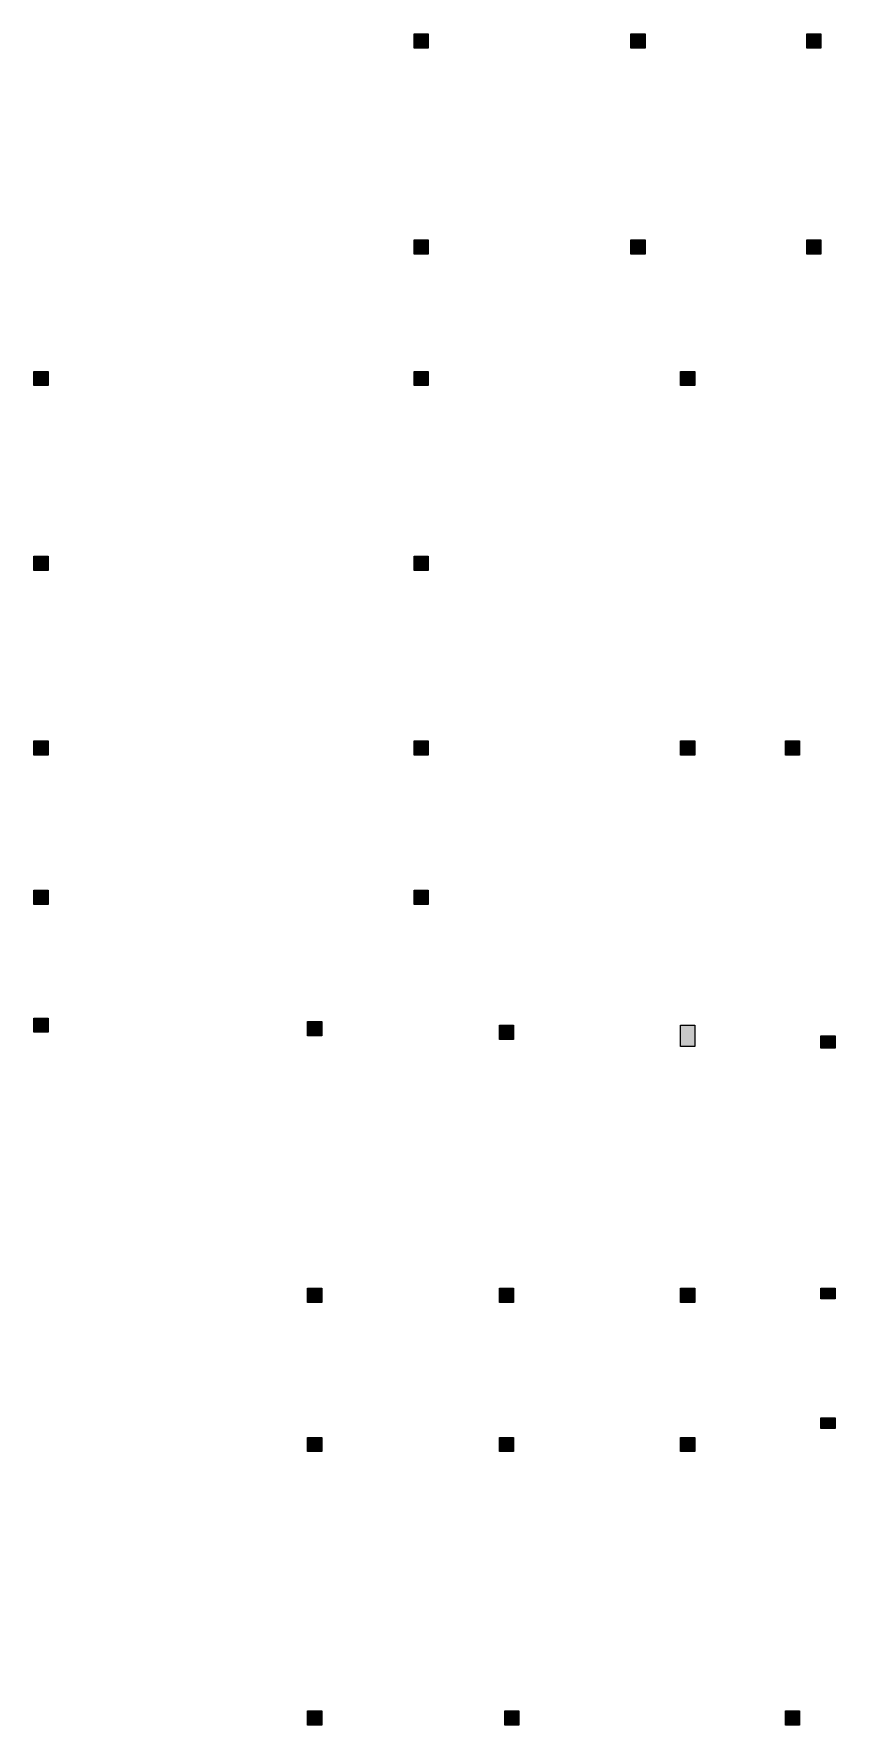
# Model space of a CAD drawing. Extents: x -100 to 22450, y -100 to 47500.
import ezdxf

# ---------------------------------------------------------------- set-up
doc = ezdxf.new("R2010")
doc.units = 0
doc.header["$LTSCALE"] = 1000
doc.layers.add('S-COLU-HATCH', color=30, linetype='CONTINUOUS')
doc.layers.add('S-COLU-LINE1', color=6, linetype='CONTINUOUS')

msp = doc.modelspace()

# ---------------------------------------------------------------- hatches: boundary and pattern name
at = {"layer": 'S-COLU-HATCH'}
h = msp.add_hatch(color=0, dxfattribs=at)
h.dxf.hatch_style = 1
h.paths.add_polyline_path([(10600, 47500), (10600, 47100), (11000, 47100), (11000, 47500)])
h = msp.add_hatch(color=0, dxfattribs=at)
h.dxf.hatch_style = 1
h.paths.add_polyline_path([(16700, 47500), (16700, 47100), (17100, 47100), (17100, 47500)])
h = msp.add_hatch(color=0, dxfattribs=at)
h.dxf.hatch_style = 1
h.paths.add_polyline_path([(21650, 47500), (21650, 47100), (22050, 47100), (22050, 47500)])
h = msp.add_hatch(color=0, dxfattribs=at)
h.dxf.hatch_style = 1
h.paths.add_polyline_path([(10600, 41700), (10600, 41300), (11000, 41300), (11000, 41700)])
h = msp.add_hatch(color=0, dxfattribs=at)
h.dxf.hatch_style = 1
h.paths.add_polyline_path([(16700, 41700), (16700, 41300), (17100, 41300), (17100, 41700)])
h = msp.add_hatch(color=0, dxfattribs=at)
h.dxf.hatch_style = 1
h.paths.add_polyline_path([(21650, 41700), (21650, 41300), (22050, 41300), (22050, 41700)])
h = msp.add_hatch(color=0, dxfattribs=at)
h.dxf.hatch_style = 1
h.paths.add_polyline_path([(-100, 38000), (-100, 37600), (300, 37600), (300, 38000)])
h = msp.add_hatch(color=0, dxfattribs=at)
h.dxf.hatch_style = 1
h.paths.add_polyline_path([(10600, 38000), (10600, 37600), (11000, 37600), (11000, 38000)])
h = msp.add_hatch(color=0, dxfattribs=at)
h.dxf.hatch_style = 1
h.paths.add_polyline_path([(18100, 38000), (18100, 37600), (18500, 37600), (18500, 38000)])
h = msp.add_hatch(color=0, dxfattribs=at)
h.dxf.hatch_style = 1
h.paths.add_polyline_path([(-100, 32800), (-100, 32400), (300, 32400), (300, 32800)])
h = msp.add_hatch(color=0, dxfattribs=at)
h.dxf.hatch_style = 1
h.paths.add_polyline_path([(10600, 32800), (10600, 32400), (11000, 32400), (11000, 32800)])
h = msp.add_hatch(color=0, dxfattribs=at)
h.dxf.hatch_style = 1
h.paths.add_polyline_path([(-100, 27600), (-100, 27200), (300, 27200), (300, 27600)])
h = msp.add_hatch(color=0, dxfattribs=at)
h.dxf.hatch_style = 1
h.paths.add_polyline_path([(10600, 27600), (10600, 27200), (11000, 27200), (11000, 27600)])
h = msp.add_hatch(color=0, dxfattribs=at)
h.dxf.hatch_style = 1
h.paths.add_polyline_path([(18100, 27600), (18100, 27200), (18500, 27200), (18500, 27600)])
h = msp.add_hatch(color=0, dxfattribs=at)
h.dxf.hatch_style = 1
h.paths.add_polyline_path([(21050, 27600), (21050, 27200), (21450, 27200), (21450, 27600)])
h = msp.add_hatch(color=0, dxfattribs=at)
h.dxf.hatch_style = 1
h.paths.add_polyline_path([(-100, 23400), (-100, 23000), (300, 23000), (300, 23400)])
h = msp.add_hatch(color=0, dxfattribs=at)
h.dxf.hatch_style = 1
h.paths.add_polyline_path([(10600, 23400), (10600, 23000), (11000, 23000), (11000, 23400)])
h = msp.add_hatch(color=0, dxfattribs=at)
h.dxf.hatch_style = 1
h.paths.add_polyline_path([(-100, 19800), (-100, 19400), (300, 19400), (300, 19800)])
h = msp.add_hatch(color=0, dxfattribs=at)
h.dxf.hatch_style = 1
h.paths.add_polyline_path([(8000, 19700), (7600, 19700), (7600, 19300), (8000, 19300)])
h = msp.add_hatch(color=0, dxfattribs=at)
h.dxf.hatch_style = 1
h.paths.add_polyline_path([(13000, 19600), (13000, 19200), (13400, 19200), (13400, 19600)])
h = msp.add_hatch(color=0, dxfattribs=at)
h.dxf.hatch_style = 1
h.paths.add_polyline_path([(18500, 19600), (18100, 19600), (18100, 19000), (18500, 19000)])
h = msp.add_hatch(color=0, dxfattribs=at)
h.dxf.hatch_style = 1
h.paths.add_polyline_path([(22050, 19300), (22050, 18950), (22450, 18950), (22450, 19300)])
h = msp.add_hatch(color=0, dxfattribs=at)
h.dxf.hatch_style = 1
h.paths.add_polyline_path([(7600, 12200), (7600, 11800), (8000, 11800), (8000, 12200)])
h = msp.add_hatch(color=0, dxfattribs=at)
h.dxf.hatch_style = 1
h.paths.add_polyline_path([(13000, 12200), (13000, 11800), (13400, 11800), (13400, 12200)])
h = msp.add_hatch(color=0, dxfattribs=at)
h.dxf.hatch_style = 1
h.paths.add_polyline_path([(18100, 12200), (18100, 11800), (18500, 11800), (18500, 12200)])
h = msp.add_hatch(color=0, dxfattribs=at)
h.dxf.hatch_style = 1
h.paths.add_polyline_path([(22050, 12200), (22050, 11900), (22450, 11900), (22450, 12200)])
h = msp.add_hatch(color=0, dxfattribs=at)
h.dxf.hatch_style = 1
h.paths.add_polyline_path([(22450, 8550), (22050, 8550), (22050, 8250), (22450, 8250)])
h = msp.add_hatch(color=0, dxfattribs=at)
h.dxf.hatch_style = 1
h.paths.add_polyline_path([(7600, 8000), (7600, 7600), (8000, 7600), (8000, 8000)])
h = msp.add_hatch(color=0, dxfattribs=at)
h.dxf.hatch_style = 1
h.paths.add_polyline_path([(13000, 8000), (13000, 7600), (13400, 7600), (13400, 8000)])
h = msp.add_hatch(color=0, dxfattribs=at)
h.dxf.hatch_style = 1
h.paths.add_polyline_path([(18100, 8000), (18100, 7600), (18500, 7600), (18500, 8000)])
h = msp.add_hatch(color=0, dxfattribs=at)
h.dxf.hatch_style = 1
h.paths.add_polyline_path([(7600, 300), (7600, -100), (8000, -100), (8000, 300)])
h = msp.add_hatch(color=0, dxfattribs=at)
h.dxf.hatch_style = 1
h.paths.add_polyline_path([(13150, 300), (13150, -100), (13550, -100), (13550, 300)])
h = msp.add_hatch(color=0, dxfattribs=at)
h.dxf.hatch_style = 1
h.paths.add_polyline_path([(21050, 300), (21050, -100), (21450, -100), (21450, 300)])

# ---------------------------------------------------------------- linework, layer by layer
at = {"layer": 'S-COLU-LINE1', "linetype": 'ByBlock'}
for points in [[(10600, 47500), (11000, 47500), (11000, 47100), (10600, 47100)], [(16700, 47500), (17100, 47500), (17100, 47100), (16700, 47100)], [(21650, 47500), (22050, 47500), (22050, 47100), (21650, 47100)], [(10600, 41700), (11000, 41700), (11000, 41300), (10600, 41300)], [(16700, 41700), (17100, 41700), (17100, 41300), (16700, 41300)], [(21650, 41700), (22050, 41700), (22050, 41300), (21650, 41300)], [(-100, 38000), (300, 38000), (300, 37600), (-100, 37600)], [(10600, 38000), (11000, 38000), (11000, 37600), (10600, 37600)], [(18100, 38000), (18500, 38000), (18500, 37600), (18100, 37600)], [(-100, 32800), (300, 32800), (300, 32400), (-100, 32400)], [(10600, 32800), (11000, 32800), (11000, 32400), (10600, 32400)], [(-100, 27600), (300, 27600), (300, 27200), (-100, 27200)], [(10600, 27600), (11000, 27600), (11000, 27200), (10600, 27200)], [(18100, 27600), (18500, 27600), (18500, 27200), (18100, 27200)], [(21050, 27600), (21450, 27600), (21450, 27200), (21050, 27200)], [(-100, 23400), (300, 23400), (300, 23000), (-100, 23000)], [(10600, 23400), (11000, 23400), (11000, 23000), (10600, 23000)], [(-100, 19800), (300, 19800), (300, 19400), (-100, 19400)], [(7600, 19700), (8000, 19700), (8000, 19300), (7600, 19300)], [(13000, 19600), (13400, 19600), (13400, 19200), (13000, 19200)], [(18100, 19600), (18500, 19600), (18500, 19000), (18100, 19000)], [(22050, 19300), (22450, 19300), (22450, 18950), (22050, 18950)], [(7600, 12200), (8000, 12200), (8000, 11800), (7600, 11800)], [(13000, 12200), (13400, 12200), (13400, 11800), (13000, 11800)], [(18100, 12200), (18500, 12200), (18500, 11800), (18100, 11800)], [(22050, 12200), (22450, 12200), (22450, 11900), (22050, 11900)], [(22050, 8550), (22450, 8550), (22450, 8250), (22050, 8250)], [(7600, 8000), (8000, 8000), (8000, 7600), (7600, 7600)], [(13000, 8000), (13400, 8000), (13400, 7600), (13000, 7600)], [(18100, 8000), (18500, 8000), (18500, 7600), (18100, 7600)], [(7600, 300), (8000, 300), (8000, -100), (7600, -100)], [(13150, 300), (13550, 300), (13550, -100), (13150, -100)], [(21050, 300), (21450, 300), (21450, -100), (21050, -100)]]:
    msp.add_lwpolyline(points, close=True, dxfattribs=at)

doc.saveas('drawing.dxf')
